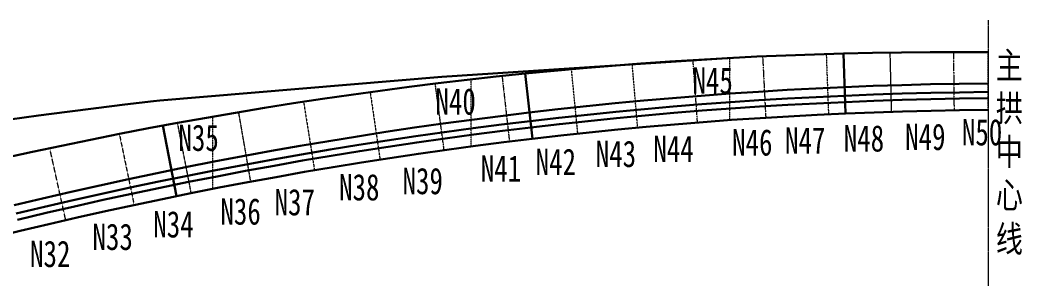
# Model space of a CAD drawing. Header units: millimetres. Extents: x -333068 to 789443, y 114680 to 345248.
# Drawn here: x -36052 to -1161, y 245074 to 254318 of the extents above; entities that cross this region are included whole.
import ezdxf
from ezdxf.enums import TextEntityAlignment as Align

# ---------------------------------------------------------------- set-up
doc = ezdxf.new("R2010")
doc.units = ezdxf.units.MM
doc.linetypes.add('CENTER2', pattern=[28.575, 19.05, -3.175, 3.175, -3.175])
doc.linetypes.add('DASHED', pattern=[0.75, 0.5, -0.25])
for name, color, linetype, lineweight in [('中心线', 2, 'CENTER2', 15), ('桥 构造粗实', 1, 'Continuous', 30), ('横隔板', 6, 'CENTER2', 18), ('虚线', 7, 'DASHED', 15)]:
    doc.layers.add(name, color=color, linetype=linetype, lineweight=lineweight)
doc.styles.add('仿宋_GB2312', font='', dxfattribs={"width": 0.75})
doc.styles.get('仿宋_GB2312').set_extended_font_data('仿宋_GB2312')

msp = doc.modelspace()

# ---------------------------------------------------------------- linework, layer by layer
at = {"layer": '中心线', "ltscale": 0.6}
msp.add_line((-2335.83534, 254317.6), (-2335.83534, 245073.84208), dxfattribs=at)
at = {"layer": '中心线', "color": 8, "ltscale": 0.2}
for p, q in [((-10192.26057, 253055.55001), (-10082.95438, 250921.8601)), ((-3546.18824, 253202.13114), (-3525.48281, 251181.24924)), ((-12459.68922, 250754.75183), (-12615.53046, 252927.65765)), ((-19266.04703, 252372.34917), (-19009.13389, 250092.79368)), ((-21283.50325, 249793.95938), (-21591.68936, 252107.76166)), ((-28448.06851, 251114.1651), (-28027.10731, 248697.31522)), ((-30575.49539, 250741.59064), (-30099.69836, 248297.45859))]:
    msp.add_line(p, q, dxfattribs=at)
at = {"layer": '桥 构造粗实', "color": 8}
for p, q in [((-21366.30771, 252346.63375), (-11256.735, 253004.671)), ((-31183.22781, 251523.73652), (-21366.30771, 252346.63375))]:
    msp.add_line(p, q, dxfattribs=at)
at = {"layer": '桥 构造粗实', "color": 5}
for p, q in [((-7369.66287, 253154.89367), (-7305.52881, 251068.36678)), ((-18465.29674, 252455.60428), (-18209.94869, 250189.93556)), ((-31076.34463, 250648.51208), (-30598.88067, 248195.81713))]:
    msp.add_line(p, q, dxfattribs=at)
at = {"layer": '桥 构造粗实', "color": 8}
for points in [[(-2337.60846, 253197.0543), (-3344.49856, 253202.36552), (-4351.50722, 253200.79838), (-5358.63343, 253192.35168), (-6365.87616, 253177.02424), (-7373.23433, 253154.81493), (-8380.70686, 253125.7226), (-9388.2926, 253089.74616), (-10395.9904, 253046.88452), (-11403.79908, 252997.13664), (-12411.71742, 252940.50147), (-13419.74418, 252876.97802), (-14427.8781, 252806.5653), (-15436.11789, 252729.26238), (-16444.46224, 252645.06832), (-17452.90982, 252553.98224), (-18461.45926, 252456.00327), (-19470.1092, 252351.13058), (-20478.85824, 252239.36335), (-21487.70496, 252120.70082), (-22496.64794, 251995.14224), (-23505.68573, 251862.68689), (-24514.81687, 251723.3341), (-25524.03989, 251577.0832), (-26533.35329, 251423.93357), (-27542.75558, 251263.88463), (-28552.24525, 251096.93581), (-29561.82078, 250923.08659), (-30571.48065, 250742.33646), (-31581.22331, 250554.68497), (-32591.04723, 250360.13167), (-33600.95085, 250158.67618), (-34610.93264, 249950.3181), (-35620.99103, 249735.05711), (-36631.12446, 249512.89288)], [(-31183.22781, 251523.73652), (-31401.98518, 251498.60497), (-32403.95866, 251379.45608), (-33405.9293, 251256.26859), (-34407.89701, 251129.04254), (-35409.8617, 250997.77796), (-36411.82329, 250862.4749)], [(-2337.60846, 251197.0543), (-3330.71835, 251184.91258), (-4323.7097, 251165.98824), (-5316.58348, 251140.28246), (-6309.34075, 251107.79643), (-7301.98258, 251068.53128), (-8294.51006, 251022.48816), (-9286.92432, 250969.66816), (-10279.22651, 250910.07237), (-11271.41784, 250843.70183), (-12263.4995, 250770.55759), (-13255.47274, 250690.64063), (-14247.33881, 250603.95195), (-15239.09902, 250510.49249), (-16230.75467, 250410.26317), (-17222.3071, 250303.26488), (-18213.75765, 250189.49849), (-19205.10771, 250068.96484), (-20196.35868, 249941.66472), (-21187.51195, 249807.59892), (-22178.56897, 249666.76818), (-23169.53118, 249519.17321), (-24160.40004, 249364.81471), (-25151.17703, 249203.69331), (-26141.86362, 249035.80965), (-27132.46133, 248861.16432), (-28122.97166, 248679.75787), (-29113.39613, 248491.59084), (-30103.73626, 248296.66371), (-31093.9936, 248094.97696), (-32084.16969, 247886.53103), (-33074.26606, 247671.3263), (-34064.28428, 247449.36317), (-35054.22589, 247220.64196), (-36044.09245, 246985.16299), (-37033.88552, 246742.92654)]]:
    msp.add_lwpolyline(points, dxfattribs=at)
at = {"layer": '桥 构造粗实'}
for points in [[(-2348.85549, 252116.98555), (-3345.10709, 252104.80542), (-4344.38052, 252085.76135), (-5343.53388, 252059.893), (-6342.56732, 252027.20159), (-7341.48105, 251987.68835), (-8340.27528, 251941.35452), (-9338.95028, 251888.2013), (-10337.50634, 251828.22991), (-11335.94379, 251761.44155), (-12334.26299, 251687.83742), (-13332.46433, 251607.41871), (-14330.54823, 251520.1866), (-15328.51515, 251426.14224), (-16326.36556, 251325.2868), (-17324.09999, 251217.62141), (-18321.71898, 251103.14721), (-19319.22309, 250981.86531), (-20316.61295, 250853.77682), (-21313.88917, 250718.88281), (-22311.05241, 250577.18437), (-23308.10336, 250428.68254), (-24305.04273, 250273.37836), (-25301.87126, 250111.27286), (-26298.58971, 249942.36703), (-27295.19886, 249766.66186), (-28291.69953, 249584.15831), (-29288.09254, 249394.85734), (-30284.37876, 249198.75985), (-31280.55906, 248995.86677), (-32276.63433, 248786.17897), (-33272.60549, 248569.69732), (-34268.47347, 248346.42266), (-35264.23924, 248116.35581), (-36259.90375, 247879.49757)], [(-2345.18798, 251817.00797), (-3340.41511, 251804.84037), (-4337.64003, 251785.83534), (-5334.74571, 251760.02), (-6331.73257, 251727.39556), (-7328.60111, 251687.96322), (-8325.35184, 251641.72418), (-9321.98529, 251588.67962), (-10318.50205, 251528.83071), (-11314.90272, 251462.1786), (-12311.18794, 251388.72443), (-13307.35838, 251308.46934), (-14303.41473, 251221.41443), (-15299.35772, 251127.5608), (-16295.1881, 251026.90953), (-17290.90665, 250919.46167), (-18286.5142, 250805.21828), (-19282.01156, 250684.18037), (-20277.3996, 250556.34896), (-21272.67921, 250421.72502), (-22267.85129, 250280.30952), (-23262.91678, 250132.10341), (-24257.87664, 249977.1076), (-25252.73184, 249815.32301), (-26247.48338, 249646.75049), (-27242.13227, 249471.39092), (-28236.67957, 249289.24512), (-29231.12632, 249100.31391), (-30225.4736, 248904.59807), (-31219.7225, 248702.09836), (-32213.87412, 248492.81551), (-33207.92959, 248276.75025), (-34201.89004, 248053.90326), (-35195.75662, 247824.27521), (-36189.5305, 247587.86673)], [(-2342.49847, 251597.02441), (-3336.97433, 251584.86599), (-4332.69701, 251565.88959), (-5328.30105, 251540.11313), (-6323.78709, 251507.5378), (-7319.15583, 251468.16479), (-8314.40798, 251421.99527), (-9309.5443, 251369.03039), (-10304.56557, 251309.2713), (-11299.4726, 251242.7191), (-12294.26623, 251169.37491), (-13288.94734, 251089.2398), (-14283.51682, 251002.31484), (-15277.9756, 250908.60108), (-16272.32462, 250808.09953), (-17266.56488, 250700.8112), (-18260.69736, 250586.73707), (-19254.7231, 250465.87809), (-20248.64314, 250338.2352), (-21242.45857, 250203.80931), (-22236.17047, 250062.6013), (-23229.77996, 249914.61205), (-24223.28817, 249759.84238), (-25216.69626, 249598.29311), (-26210.0054, 249429.96503), (-27203.21678, 249254.8589), (-28196.3316, 249072.97545), (-29189.35109, 248884.3154), (-30182.27648, 248688.87943), (-31175.10902, 248486.66818), (-32167.84997, 248277.68231), (-33160.50059, 248061.9224), (-34153.06219, 247839.38903), (-35145.53604, 247610.08276), (-36137.92345, 247374.00411)]]:
    msp.add_lwpolyline(points, dxfattribs=at)
at = {"layer": '横隔板', "color": 8}
msp.add_line((-5760.44627, 253186.29247), (-5711.2247, 251127.39284), dxfattribs=at)
at = {"layer": '虚线', "color": 8, "ltscale": 3}
for p, q in [((-11337.60846, 250838.82173), (-11337.60846, 253000.40397)), ((-2335.83534, 251197.13655), (-2335.83534, 253197.13655)), ((-2335.83534, 251197.13655), (-2335.83534, 253197.13655)), ((-20337.59272, 249922.56214), (-20337.59272, 252255.01673)), ((-29337.59272, 248447.46267), (-29337.59272, 250961.69922))]:
    msp.add_line(p, q, dxfattribs=at)
at = {"layer": '虚线', "color": 8, "ltscale": 4}
for p, q in [((-7976.98777, 253137.38061), (-7898.2267, 251040.87166)), ((-14543.38034, 250576.0542), (-14731.83425, 252783.26063)), ((-16626.62896, 250367.54443), (-16848.5847, 252608.56674)), ((-23860.0338, 251813.75534), (-23515.15462, 249465.33242)), ((-26178.87496, 251477.72167), (-25796.30716, 249094.36886)), ((-32595.10267, 250359.32269), (-32080.12317, 247887.38288)), ((-34459.45225, 247358.06152), (-35015.7578, 249864.04282))]:
    msp.add_line(p, q, dxfattribs=at)

# ---------------------------------------------------------------- texts
at = {"linetype": 'Continuous', "style": '仿宋_GB2312', "width": 0.75}
for s, height, p in [('主', 919.11762, (-1598.71546, 252778.50076)), ('N45', 919.117625, (-11930.73645, 252206.51096)), ('N40', 919.117625, (-20881.52808, 251481.13555)), ('拱', 919.11762, (-1598.71546, 251266.35661)), ('N50', 919.117625, (-2548.83716, 250411.24806)), ('N35', 919.117625, (-29832.4536, 250218.88335)), ('N46', 919.117625, (-10550.93969, 250057.76497)), ('N47', 919.117625, (-8707.61747, 250133.22261)), ('N48', 919.117625, (-6663.07488, 250197.90058)), ('N49', 919.117625, (-4525.10855, 250251.79889)), ('N44', 919.117625, (-13292.5671, 249842.17173)), ('中', 919.11762, (-1598.71546, 249754.21246)), ('N42', 919.117625, (-17392.88109, 249389.42592)), ('N43', 919.117625, (-15301.17748, 249658.91747)), ('N41', 919.117625, (-19304.02536, 249155.86657)), ('N39', 919.117625, (-22028.13582, 248715.69703)), ('N38', 919.117625, (-24237.96656, 248500.10379)), ('心', 919.11762, (-1598.71546, 248242.0683)), ('N37', 919.117625, (-26483.72951, 247979.08679)), ('N36', 919.117625, (-28370.17038, 247655.69692)), ('N34', 919.117625, (-30708.00961, 247211.03586)), ('N33', 919.117625, (-32825.76407, 246775.35785)), ('线', 919.11762, (-1598.71546, 246729.92415)), ('N32', 919.117625, (-34999.66261, 246182.47643))]:
    msp.add_text(s, height=height, dxfattribs=at).set_placement(p, align=Align.MIDDLE)

doc.saveas('drawing.dxf')
